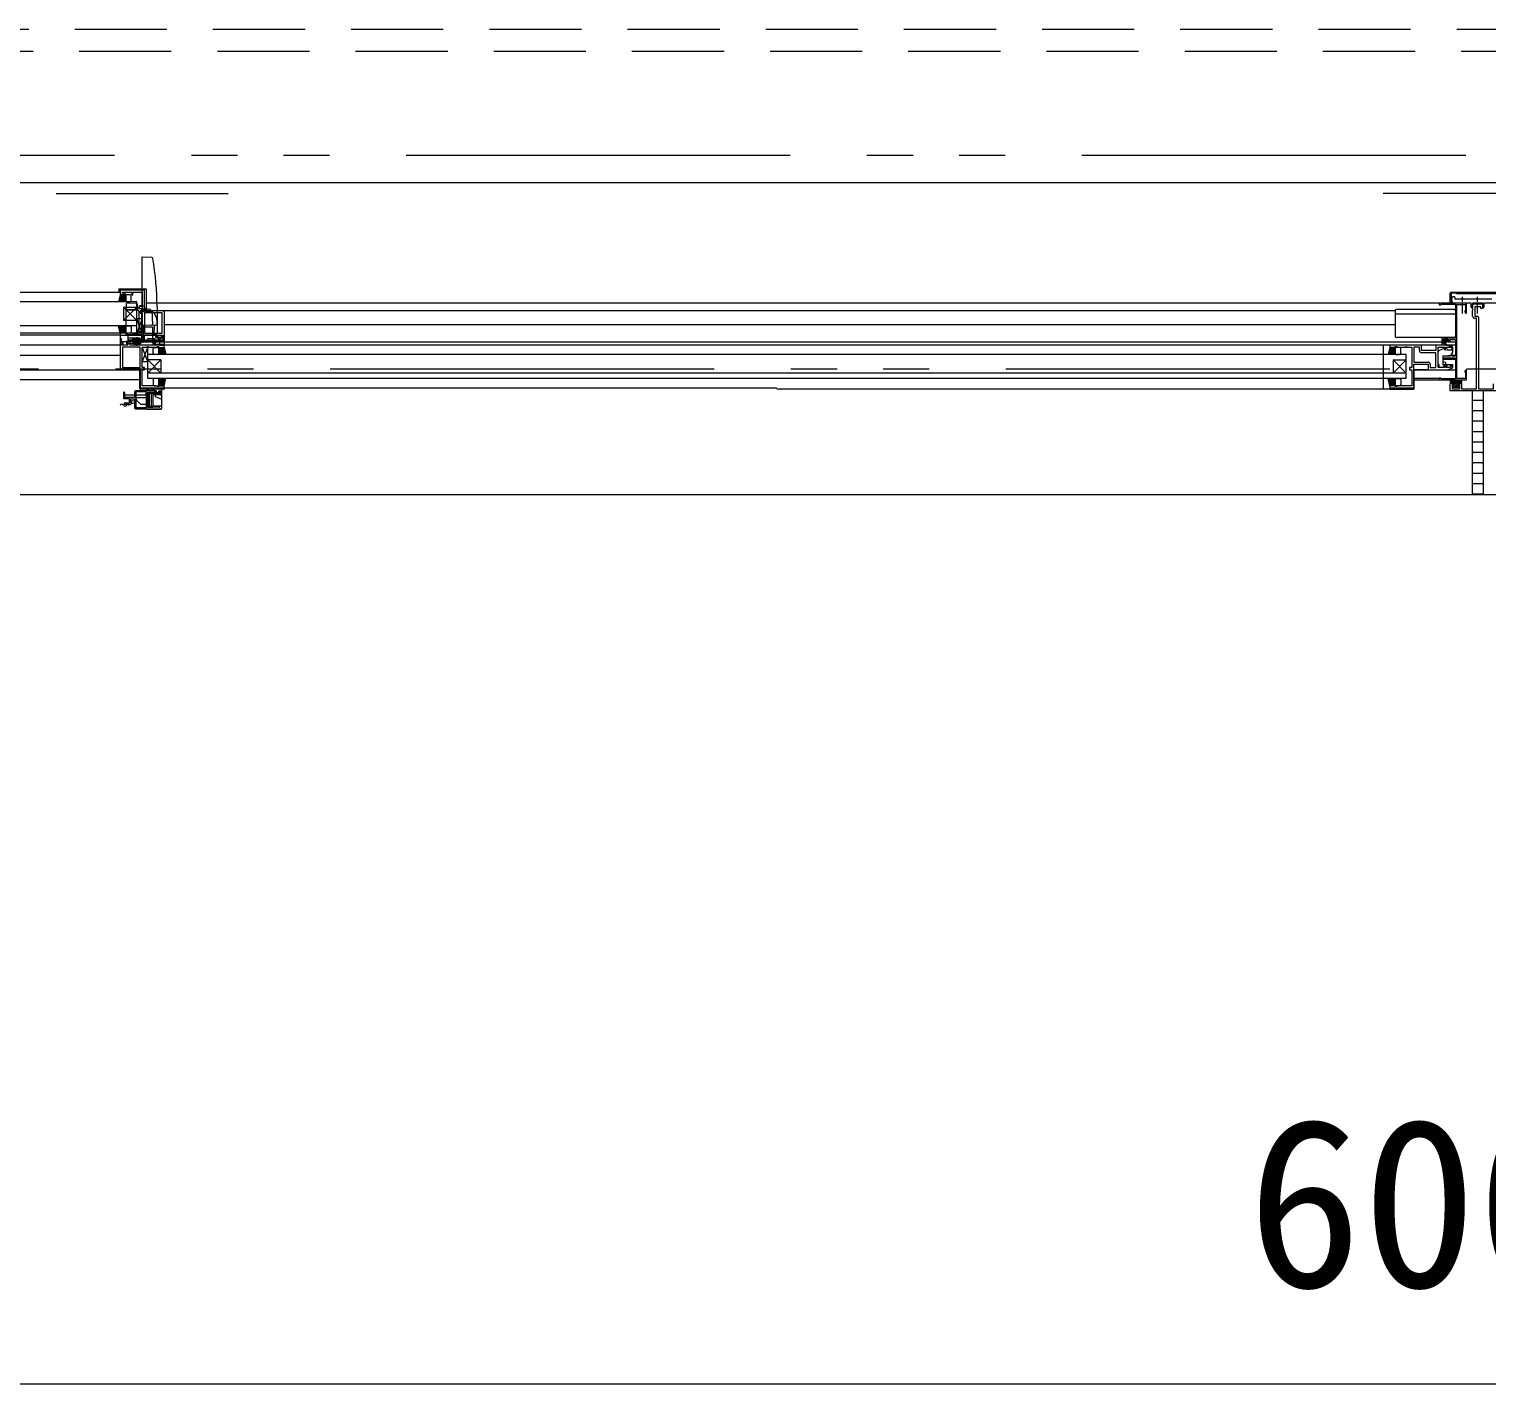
# Model space of a CAD drawing. Units: millimetres at full size. Extents: x -22551 to 92397, y -19340 to 14894.
# Drawn here: x -9959 to -8630, y -6902 to -5666 of the extents above; entities that cross this region are included whole.
import ezdxf
from ezdxf.enums import TextEntityAlignment as Align

# ---------------------------------------------------------------- set-up
doc = ezdxf.new("R2010")
doc.units = ezdxf.units.MM
doc.header["$LTSCALE"] = 70
doc.linetypes.add('DASHED1', pattern=[1.8, 1.2, -0.6])
doc.linetypes.add('DOUBLE_CHAIN1', pattern=[8.8, 5, -1, 0.6, -0.6, 0.6, -1])
doc.layers.add('0-0_NoName', color=7, linetype='Continuous', lineweight=15)
doc.layers.add('2-0_通芯', color=7, linetype='Continuous', lineweight=15)
doc.styles.add('ＭＳ ゴシック', font='')
doc.styles.get('ＭＳ ゴシック').set_extended_font_data('MS Gothic')

# ---------------------------------------------------------------- blocks, each defined once
blk = doc.blocks.new('グループ部品-125')
at = {"layer": '2-0_通芯', "linetype": 'DASHED1'}
for p, q in [((-10547.39, -5665.7), (-6729.39, -5665.7)), ((-11173.39, -5685.7), (-6103.39, -5685.7))]:
    blk.add_line(p, q, dxfattribs=at)
at = {"layer": '2-0_通芯', "linetype": 'DOUBLE_CHAIN1'}
for p, q in [((-22551.09, -5780.7), (23861.61, -5780.7)), ((-21388.39, -5975.7), (23861.61, -5975.7))]:
    blk.add_line(p, q, dxfattribs=at)
at = {"layer": '2-0_通芯'}
for p, q in [((-11173.39, -5805.7), (-6103.39, -5805.7)), ((-9934.39, -5815.7), (-9777.39, -5815.7)), ((-8499.89, -5815.7), (-8724.39, -5815.7)), ((-9856.39, -5874.21), (-9856.39, -5918.08)), ((-9847.2, -5874.01), (-9855.87, -5873.71)), ((-9860.89, -5914.5), (-11008.39, -5914.5)), ((-9875.89, -5906), (-10434.64, -5906)), ((-9875.89, -5908), (-9877.39, -5914.5)), ((-9871.12, -5908), (-9877.32, -5914.2)), ((-9876.99, -5914.5), (-9877.31, -5914.18)), ((-9877.09, -5902.6), (-9852.39, -5902.6)), ((-9877.09, -5902.6), (-9877.09, -5906)), ((-9875.58, -5914.5), (-9877.05, -5913.03)), ((-9872.53, -5908), (-9876.9, -5912.37)), ((-9874.16, -5914.5), (-9876.78, -5911.88)), ((-9872.75, -5914.5), (-9876.52, -5910.73)), ((-9873.95, -5908), (-9876.47, -5910.53)), ((-9871.33, -5914.5), (-9876.25, -5909.58)), ((-9870.89, -5909.19), (-9876.2, -5914.5)), ((-9875.36, -5908), (-9876.05, -5908.69)), ((-9870.89, -5913.53), (-9875.99, -5908.43)), ((-9875.89, -5904.3), (-9875.89, -5907.5)), ((-9870.89, -5908), (-9875.89, -5908)), ((-9854.39, -5903.8), (-9875.39, -5903.8)), ((-9870.89, -5912.12), (-9875, -5908)), ((-9870.89, -5910.6), (-9874.79, -5914.5)), ((-9870.89, -5910.7), (-9873.59, -5908)), ((-9870.89, -5912.02), (-9873.37, -5914.5)), ((-9870.89, -5909.29), (-9872.18, -5908)), ((-9870.89, -5913.43), (-9871.96, -5914.5)), ((-9870.89, -5914.5), (-9870.89, -5908)), ((-9870.89, -5909), (-9870.89, -5913.5)), ((-9866.89, -5908), (-9869.89, -5908)), ((-9869.89, -5914.5), (-9866.89, -5914.5)), ((-9865.89, -5913.5), (-9865.89, -5909)), ((-9860.89, -5943.07), (-9860.89, -5914.5)), ((-9852.39, -5902.6), (-9852.39, -5922.6)), ((-8663.39, -5915.2), (-8663.39, -5906.7)), ((-8661.48, -5913.28), (-8662.59, -5915.2)), ((-8662.39, -5905.7), (-8614.39, -5905.7)), ((-8662.39, -5906.7), (-8662.39, -5912.75)), ((-8657.39, -5906.7), (-8662.39, -5906.7)), ((-8662.39, -5912.75), (-8661.48, -5913.28)), ((-8662.16, -5912.79), (-8661.1, -5909.9)), ((-8661.74, -5913.51), (-8661.94, -5913.4)), ((-8661.59, -5914.7), (-8661.59, -5913.77)), ((-8660.82, -5909.7), (-8659.59, -5909.7)), ((-8659.09, -5910.2), (-8659.09, -5911.4)), ((-8658.79, -5911.7), (-8652.86, -5911.7)), ((-8657.39, -5907.1), (-8657.39, -5906.7)), ((-8619.39, -5907.1), (-8657.39, -5907.1)), ((-8652.19, -5914.38), (-8652.19, -5909.82)), ((-8651.52, -5911.7), (-8639.06, -5911.7)), ((-8638.39, -5914.38), (-8638.39, -5909.82)), ((-8637.72, -5911.7), (-8625.26, -5911.7)), ((-9872.89, -5919.5), (-9860.89, -5919.5)), ((-9872.89, -5919.5), (-9860.89, -5931.5)), ((-9872.89, -5931.5), (-9860.89, -5919.5)), ((-9872.89, -5919.5), (-9872.89, -5931.5)), ((-9861.03, -5916.01), (-9869.78, -5915.7)), ((-9860.55, -5916.46), (-9860.09, -5921.69)), ((-9858.29, -5920.3), (-9859.85, -5920.27)), ((-9858.89, -5923.04), (-9858.89, -5942.81)), ((-9854.89, -5918.08), (-9858.29, -5918.08)), ((-9858.29, -5920.68), (-9858.29, -5918.08)), ((-9854.89, -5918.74), (-9858.29, -5918.74)), ((-9858.29, -5920.68), (-9854.89, -5920.68)), ((-9856.39, -5949.19), (-9856.39, -5920.82)), ((-9856.39, -5925.19), (-9856.16, -5923.64)), ((-9855.65, -5923.22), (-9846.8, -5923.52)), ((-9854.89, -5920.68), (-9854.89, -5923.24)), ((-9852.89, -5920.02), (-9852.89, -5923.31)), ((-8648.89, -5915.7), (-9852.39, -5915.7)), ((-9848.39, -5921.75), (-9848.39, -5922.6)), ((-9842.39, -5919.09), (-9842.39, -5943.43)), ((-9835.89, -5922.6), (-9835.89, -5953.19)), ((-8713.39, -5922.6), (-8713.39, -5946.1)), ((-8658.39, -5925.64), (-8713.39, -5925.64)), ((-8659.39, -5921.6), (-8712.39, -5921.6)), ((-8662.59, -5915.2), (-8663.39, -5915.2)), ((-8644.49, -5915.7), (-8660.59, -5915.7)), ((-8652.19, -5916.58), (-8652.19, -5915.38)), ((-8652.19, -5925.22), (-8652.19, -5917.58)), ((-8648.39, -5924.2), (-8648.39, -5916.2)), ((-8644.19, -5919.2), (-8644.19, -5916)), ((-8643.59, -5919.7), (-8643.69, -5919.7)), ((-8643.09, -5916), (-8643.09, -5919.2)), ((-8633.99, -5915.7), (-8642.79, -5915.7)), ((-8638.39, -5916.58), (-8638.39, -5915.38)), ((-8638.39, -5925.22), (-8638.39, -5917.58)), ((-8633.69, -5919.2), (-8633.69, -5916)), ((-8633.09, -5919.7), (-8633.19, -5919.7)), ((-8632.59, -5916), (-8632.59, -5919.2)), ((-8616.19, -5915.7), (-8632.29, -5915.7)), ((-9860.89, -5936.5), (-11008.39, -5936.5)), ((-9875.89, -5943), (-9877.39, -5936.5)), ((-9871.12, -5943), (-9877.32, -5936.8)), ((-9876.99, -5936.5), (-9877.31, -5936.83)), ((-9875.58, -5936.5), (-9877.05, -5937.97)), ((-9872.53, -5943), (-9876.9, -5938.64)), ((-9874.16, -5936.5), (-9876.78, -5939.12)), ((-9872.75, -5936.5), (-9876.52, -5940.27)), ((-9873.95, -5943), (-9876.47, -5940.47)), ((-9871.33, -5936.5), (-9876.25, -5941.42)), ((-9870.89, -5941.81), (-9876.2, -5936.5)), ((-9870.89, -5937.47), (-9875.99, -5942.57)), ((-9870.89, -5938.89), (-9875, -5943)), ((-9870.89, -5940.4), (-9874.79, -5936.5)), ((-9870.89, -5940.3), (-9873.59, -5943)), ((-9870.89, -5938.99), (-9873.37, -5936.5)), ((-9860.89, -5931.5), (-9872.89, -5931.5)), ((-9870.89, -5937.57), (-9871.96, -5936.5)), ((-9870.89, -5936.5), (-9870.89, -5943.7)), ((-9870.89, -5942), (-9870.89, -5937.5)), ((-9869.89, -5936.5), (-9866.89, -5936.5)), ((-9865.89, -5937.5), (-9865.89, -5942)), ((-9855.89, -5930.07), (-9860.89, -5930.07)), ((-9855.89, -5930.07), (-9860.89, -5943.07)), ((-9855.89, -5943.07), (-9860.89, -5930.07)), ((-9843.35, -5935.73), (-9855.87, -5936.17)), ((-9855.39, -5937.19), (-9846.52, -5937.19)), ((-9854.89, -5936.14), (-9854.89, -5949.69)), ((-9846.39, -5932.19), (-9846.39, -5934.89)), ((-9846.39, -5937.69), (-9846.39, -5951.69)), ((-9842.39, -5934.74), (-9842.39, -5932.19)), ((-8713.39, -5935.5), (-9835.89, -5935.5)), ((-8637.42, -5928.5), (-8637.42, -5993.77)), ((-9870.89, -5943), (-10998.39, -5943)), ((-9875.59, -5945), (-10434.64, -5945)), ((-9875.89, -5954), (-10434.64, -5954)), ((-9875.36, -5943), (-9876.05, -5942.31)), ((-9875.89, -5943.5), (-9875.89, -5976.4)), ((-9875.89, -5945), (-9853.82, -5945.01)), ((-9868.89, -5951), (-9874.69, -5951)), ((-9870.89, -5941.71), (-9872.18, -5943)), ((-9870.39, -5944.19), (-9859.85, -5943.82)), ((-9870.39, -5944.29), (-9856.39, -5944.05)), ((-9835.89, -5950.59), (-9870.31, -5950.59)), ((-9870.31, -5952.09), (-9856.89, -5952.09)), ((-9866.89, -5943), (-9869.89, -5943)), ((-9868.39, -5949.09), (-9835.89, -5949.09)), ((-9868.39, -5950.59), (-9868.39, -5949.09)), ((-9858.39, -5947.5), (-9867.89, -5947.5)), ((-8658.39, -5954), (-9866.96, -5954)), ((-9866.39, -5949.09), (-9866.39, -5950.59)), ((-9864.89, -5949.09), (-9864.83, -5948.45)), ((-9856.95, -5948.45), (-9864.83, -5948.45)), ((-9864.39, -5951), (-9854.89, -5951)), ((-9863.89, -5947.59), (-9863.89, -5949.09)), ((-9860.89, -5947.59), (-9863.89, -5947.59)), ((-9863.69, -5952.09), (-9863.69, -5953.09)), ((-9858.09, -5953.09), (-9863.69, -5953.09)), ((-9862.89, -5947.8), (-9862.25, -5949.09)), ((-9862.89, -5950.59), (-9862.89, -5953.09)), ((-9862.59, -5950.59), (-9862.59, -5953.09)), ((-9860.89, -5946.67), (-9860.89, -5954.69)), ((-9858.89, -5947.8), (-9859.53, -5949.09)), ((-9859.19, -5950.59), (-9859.19, -5953.09)), ((-9856.39, -5941.92), (-9858.89, -5941.95)), ((-9858.89, -5950.59), (-9858.89, -5953.09)), ((-9858.09, -5952.09), (-9858.09, -5953.09)), ((-9856.89, -5949.09), (-9856.95, -5948.45)), ((-9856.89, -5952.09), (-9856.89, -5950.59)), ((-9854.89, -5944.64), (-9846.06, -5944.33)), ((-9854.89, -5949.69), (-9846.39, -5949.69)), ((-9846.39, -5951.19), (-9854.39, -5951.19)), ((-9853.82, -5951), (-9853.82, -5945)), ((-9853.82, -5950.9), (-9839.74, -5950.9)), ((-9853.82, -5951), (-9840.24, -5951)), ((-9850.79, -5947.75), (-9850.89, -5949.99)), ((-9850.89, -5949.99), (-9846.39, -5950.19)), ((-9850.86, -5949.25), (-9846.82, -5949.43)), ((-9850.79, -5947.75), (-9845.32, -5948)), ((-9843.35, -5944.43), (-9846.37, -5944.54)), ((-9845.39, -5950.93), (-9845.39, -5953.1)), ((-9844.89, -5953.19), (-9835.89, -5953.19)), ((-9843.89, -5953.19), (-9843.89, -5949.49)), ((-9841.24, -5946.9), (-9841.24, -5946.1)), ((-9841.24, -5946.6), (-9838.74, -5946.6)), ((-9840.49, -5947.3), (-9840.84, -5947.3)), ((-9840.24, -5950.8), (-9840.49, -5947.3)), ((-9840.24, -5950.8), (-9840.24, -5953.75)), ((-9839.74, -5953.9), (-9835.89, -5953.9)), ((-9839.14, -5947.3), (-9839.49, -5947.3)), ((-9838.74, -5946.1), (-9838.74, -5946.9)), ((-9837.09, -5945.01), (-9837.09, -5950.5)), ((-9837.09, -5950.5), (-9835.89, -5950.5)), ((-9835.89, -5955.5), (-9835.89, -5953.9)), ((-8718.39, -5954.1), (-9835.89, -5954.1)), ((-8724.39, -5954.1), (-8724.39, -5993.8)), ((-8718.39, -5953.9), (-8718.39, -5955.5)), ((-8659.39, -5947.1), (-8712.39, -5947.1)), ((-8670.89, -5948.7), (-8670.89, -5950)), ((-8670.35, -5951.2), (-8670.89, -5951.74)), ((-8670.89, -5951.5), (-8670.89, -5953.5)), ((-8667.69, -5952.2), (-8670.89, -5952.2)), ((-8668.59, -5951.2), (-8670.59, -5951.2)), ((-8670.59, -5953.33), (-8670.39, -5952.2)), ((-8669, -5951.2), (-8670, -5952.2)), ((-8668.8, -5948.79), (-8669.3, -5949.29)), ((-8669.09, -5949.8), (-8668.75, -5949.8)), ((-8668.99, -5952.2), (-8666.77, -5953.88)), ((-8667.88, -5948.73), (-8668.95, -5949.8)), ((-8666.69, -5950.23), (-8668.66, -5952.2)), ((-8668.39, -5952.2), (-8666.57, -5953.6)), ((-8666.7, -5948.9), (-8668.29, -5950.49)), ((-8668.29, -5950.26), (-8668.29, -5950.9)), ((-8665.69, -5948.9), (-8667.79, -5948.9)), ((-8666.85, -5951.74), (-8667.15, -5952.04)), ((-8666.69, -5950.1), (-8666.69, -5951.2)), ((-8666.39, -5949.8), (-8664.99, -5949.8)), ((-8665.16, -5948.7), (-8666.26, -5949.8)), ((-8661.6, -5955.29), (-8665.82, -5954.02)), ((-8664.71, -5949.6), (-8664.89, -5949.78)), ((-8664.69, -5949.5), (-8664.69, -5949)), ((-9875.89, -5963.5), (-10998.39, -5963.5)), ((-9850.89, -5955.93), (-9855.89, -5968.93)), ((-9850.89, -5968.93), (-9855.89, -5955.93)), ((-9850.89, -5984.5), (-9850.89, -5955.93)), ((-8703.39, -5962.5), (-9850.89, -5962.5)), ((-9838.89, -5967.5), (-9850.89, -5967.5)), ((-9838.89, -5967.5), (-9850.89, -5979.5)), ((-9838.89, -5979.5), (-9850.89, -5967.5)), ((-9845.89, -5961.5), (-9845.89, -5957)), ((-9844.89, -5956), (-9841.89, -5956)), ((-9841.89, -5962.5), (-9844.89, -5962.5)), ((-9840.89, -5962.5), (-9840.89, -5955.3)), ((-9840.89, -5960.12), (-9836.77, -5956)), ((-9840.89, -5958.7), (-9838.19, -5956)), ((-9840.89, -5957.29), (-9839.6, -5956)), ((-9840.89, -5956), (-9835.89, -5956)), ((-9840.89, -5961.53), (-9835.79, -5956.43)), ((-9840.89, -5957), (-9840.89, -5961.5)), ((-9840.89, -5957.19), (-9835.58, -5962.5)), ((-9840.89, -5958.6), (-9836.99, -5962.5)), ((-9840.89, -5960.02), (-9838.4, -5962.5)), ((-9840.89, -5961.43), (-9839.82, -5962.5)), ((-9840.66, -5956), (-9834.46, -5962.2)), ((-9840.45, -5962.5), (-9835.52, -5957.58)), ((-9839.25, -5956), (-9834.88, -5960.37)), ((-9839.03, -5962.5), (-9835.26, -5958.73)), ((-9838.89, -5967.5), (-9838.89, -5979.5)), ((-9837.83, -5956), (-9835.31, -5958.53)), ((-9837.62, -5962.5), (-9834.99, -5959.88)), ((-9836.42, -5956), (-9835.73, -5956.69)), ((-9836.2, -5962.5), (-9834.73, -5961.03)), ((-9835.89, -5956), (-9834.39, -5962.5)), ((-9834.79, -5962.5), (-9834.46, -5962.18)), ((-8718.39, -5956), (-8719.89, -5962.5)), ((-8713.62, -5956), (-8719.82, -5962.2)), ((-8719.49, -5962.5), (-8719.81, -5962.18)), ((-8718.08, -5962.5), (-8719.55, -5961.03)), ((-8715.03, -5956), (-8719.4, -5960.37)), ((-8716.66, -5962.5), (-8719.28, -5959.88)), ((-8715.25, -5962.5), (-8719.02, -5958.73)), ((-8716.45, -5956), (-8718.97, -5958.53)), ((-8713.83, -5962.5), (-8718.75, -5957.58)), ((-8713.39, -5957.19), (-8718.7, -5962.5)), ((-8717.86, -5956), (-8718.55, -5956.69)), ((-8713.39, -5961.53), (-8718.49, -5956.43)), ((-8713.39, -5956), (-8718.39, -5956)), ((-8713.39, -5960.12), (-8717.5, -5956)), ((-8713.39, -5958.6), (-8717.29, -5962.5)), ((-8713.39, -5958.7), (-8716.09, -5956)), ((-8713.39, -5960.02), (-8715.87, -5962.5)), ((-8715.39, -5967.5), (-8703.39, -5967.5)), ((-8715.39, -5967.5), (-8703.39, -5979.5)), ((-8715.39, -5979.5), (-8703.39, -5967.5)), ((-8715.39, -5967.5), (-8715.39, -5979.5)), ((-8713.39, -5957.29), (-8714.68, -5956)), ((-8713.39, -5961.43), (-8714.46, -5962.5)), ((-8713.39, -5962.5), (-8713.39, -5955.3)), ((-8713.39, -5957), (-8713.39, -5961.5)), ((-8709.39, -5956), (-8712.39, -5956)), ((-8712.39, -5962.5), (-8709.39, -5962.5)), ((-8708.39, -5961.5), (-8708.39, -5957)), ((-8703.43, -5955.93), (-8703.35, -5955.93)), ((-8703.39, -5984.5), (-8703.39, -5962.5)), ((-8668.76, -5957.16), (-8673.4, -5958.83)), ((-8669.89, -5963.85), (-8669.89, -5972.1)), ((-8669.89, -5966.9), (-8658.39, -5966.9)), ((-8669.67, -5963.9), (-8664.29, -5963.85)), ((-8667.2, -5957.19), (-8665.89, -5957.8)), ((-8658.39, -5963.5), (-8663.51, -5963.5)), ((-8660.89, -5959.9), (-8660.89, -5956.24)), ((-9858.09, -5993.3), (-9858.09, -5976.99)), ((-9857.89, -5976.99), (-9858.09, -5976.99)), ((-9855.89, -5968.93), (-9850.89, -5968.93)), ((-8703.39, -5979.5), (-9850.89, -5979.5)), ((-8696.39, -5969.47), (-8683.46, -5969.47)), ((-8696.39, -5976.4), (-8658.39, -5976.4)), ((-8673.79, -5971.8), (-8674.39, -5971.8)), ((-8673.79, -5971.8), (-8673.79, -5974.47)), ((-8669.99, -5973.8), (-8668.82, -5973.8)), ((-8669.99, -5974.47), (-8669.99, -5973.8)), ((-8660.89, -5972.1), (-8669.89, -5972.1)), ((-8667.62, -5969.98), (-8669.62, -5969.25)), ((-8668.82, -5973.8), (-8668.82, -5972.1)), ((-8668.52, -5971.8), (-8667.59, -5971.8)), ((-8667.29, -5971.5), (-8667.29, -5970.45)), ((-8665.82, -5976.38), (-8661.6, -5975.11)), ((-8648.39, -5985.2), (-8648.39, -5977.2)), ((-9858.09, -5985.7), (-11062.89, -5985.7)), ((-9858.09, -5993.3), (-9835.59, -5993.3)), ((-9857.39, -5993), (-9277.14, -5993)), ((-8703.39, -5984.5), (-9850.89, -5984.5)), ((-9845.89, -5985.5), (-9845.89, -5990)), ((-9841.89, -5984.5), (-9844.89, -5984.5)), ((-9844.89, -5991), (-9841.89, -5991)), ((-9840.89, -5989.81), (-9835.58, -5984.5)), ((-9840.89, -5988.4), (-9836.99, -5984.5)), ((-9840.89, -5986.99), (-9838.4, -5984.5)), ((-9840.89, -5984.5), (-9840.89, -5991.7)), ((-9840.89, -5985.57), (-9839.82, -5984.5)), ((-9840.89, -5985.47), (-9835.79, -5990.57)), ((-9840.89, -5990), (-9840.89, -5985.5)), ((-9840.89, -5986.89), (-9836.77, -5991)), ((-9840.89, -5988.3), (-9838.19, -5991)), ((-9840.89, -5989.71), (-9839.6, -5991)), ((-9840.89, -5991), (-9835.89, -5991)), ((-9840.66, -5991), (-9834.46, -5984.8)), ((-9840.45, -5984.5), (-9835.52, -5989.42)), ((-9839.25, -5991), (-9834.88, -5986.64)), ((-9839.03, -5984.5), (-9835.26, -5988.27)), ((-9837.83, -5991), (-9835.31, -5988.47)), ((-9837.62, -5984.5), (-9834.99, -5987.12)), ((-9836.42, -5991), (-9835.73, -5990.31)), ((-9836.2, -5984.5), (-9834.73, -5985.97)), ((-9835.89, -5991), (-9834.39, -5984.5)), ((-9835.89, -5993), (-9835.89, -5991.5)), ((-9835.59, -5993), (-9835.59, -5993.3)), ((-9834.79, -5984.5), (-9834.46, -5984.83)), ((-9277.14, -5993.8), (-8696.19, -5993.8)), ((-8718.39, -5991), (-8719.89, -5984.5)), ((-8713.62, -5991), (-8719.82, -5984.8)), ((-8719.49, -5984.5), (-8719.81, -5984.83)), ((-8718.08, -5984.5), (-8719.55, -5985.97)), ((-8715.03, -5991), (-8719.4, -5986.64)), ((-8716.66, -5984.5), (-8719.28, -5987.12)), ((-8715.25, -5984.5), (-8719.02, -5988.27)), ((-8716.45, -5991), (-8718.97, -5988.47)), ((-8713.83, -5984.5), (-8718.75, -5989.42)), ((-8713.39, -5989.81), (-8718.7, -5984.5)), ((-8718.69, -5993), (-8718.69, -5993.3)), ((-8696.19, -5993.3), (-8718.69, -5993.3)), ((-8717.86, -5991), (-8718.55, -5990.31)), ((-8713.39, -5985.47), (-8718.49, -5990.57)), ((-8713.39, -5991), (-8718.39, -5991)), ((-8713.39, -5986.89), (-8717.5, -5991)), ((-8713.39, -5988.4), (-8717.29, -5984.5)), ((-8713.39, -5988.3), (-8716.09, -5991)), ((-8713.39, -5986.99), (-8715.87, -5984.5)), ((-8713.39, -5989.71), (-8714.68, -5991)), ((-8713.39, -5985.57), (-8714.46, -5984.5)), ((-8713.39, -5984.5), (-8713.39, -5991.7)), ((-8713.39, -5990), (-8713.39, -5985.5)), ((-8712.39, -5984.5), (-8709.39, -5984.5)), ((-8709.39, -5991), (-8712.39, -5991)), ((-8708.39, -5985.5), (-8708.39, -5990)), ((-8673.39, -5984.3), (-8696.19, -5984.3)), ((-8696.19, -5985.7), (-8648.89, -5985.7)), ((-8661.52, -5985.65), (-8663.39, -5987.19)), ((-8663.39, -5985.65), (-8663.39, -5988.7)), ((-8660.94, -5985.65), (-8663.39, -5985.65)), ((-8660.24, -5985.78), (-8663.39, -5988.64)), ((-8663.39, -5988.7), (-8659.64, -5988.7)), ((-8663.39, -5995.7), (-8663.39, -5989.2)), ((-8662.89, -5988.7), (-8660.39, -5988.7)), ((-8658.96, -5985.92), (-8662, -5988.7)), ((-8660.57, -5990.1), (-8661.19, -5990.72)), ((-8661.19, -5990.6), (-8661.19, -5992)), ((-8654.45, -5985.65), (-8661.17, -5992.12)), ((-8659.64, -5990.1), (-8660.69, -5990.1)), ((-8655.19, -5992.5), (-8660.69, -5992.5)), ((-8657.58, -5985.95), (-8660.58, -5988.7)), ((-8653.04, -5985.65), (-8660.14, -5992.5)), ((-8656.05, -5985.83), (-8659.64, -5989.17)), ((-8659.64, -5988.7), (-8659.64, -5990.1)), ((-8656.24, -5990.01), (-8658.73, -5992.5)), ((-8654.96, -5990.15), (-8657.31, -5992.5)), ((-8656.24, -5988.7), (-8656.24, -5990.1)), ((-8652.94, -5988.7), (-8656.24, -5988.7)), ((-8656.24, -5990.1), (-8655.19, -5990.1)), ((-8654.69, -5991.29), (-8655.9, -5992.5)), ((-8655.39, -5988.7), (-8653.39, -5988.7)), ((-8654.94, -5985.65), (-8652.94, -5985.65)), ((-8652.94, -5986.96), (-8654.93, -5988.7)), ((-8654.69, -5990.6), (-8654.69, -5992)), ((-8652.94, -5988.13), (-8653.51, -5988.7)), ((-8652.94, -5985.65), (-8652.94, -5988.7)), ((-9872.89, -5997.4), (-9872.89, -6002.3)), ((-9871.89, -5999.2), (-9862.89, -5999.2)), ((-9843.29, -5995.7), (-9861.89, -5995.7)), ((-9861.59, -5999.2), (-9851.89, -5999.2)), ((-9861.59, -6001.9), (-9851.89, -6001.9)), ((-9861.29, -6003), (-9861.59, -6003)), ((-9861.29, -6003), (-9861.29, -6004)), ((-9861.29, -6004), (-9857.49, -6007.8)), ((-9836.59, -5994.3), (-9857.09, -5994.3)), ((-9851.89, -5994.35), (-9851.89, -5995.7)), ((-9851.89, -6010.81), (-9851.89, -5999.17)), ((-9851.39, -5995.7), (-9851.39, -5994.36)), ((-9851.39, -5995.2), (-9850.89, -5995.2)), ((-9850.89, -5994.36), (-9850.89, -5995.7)), ((-9850.59, -6010.82), (-9850.59, -5996.88)), ((-9850.59, -5997.2), (-9846.29, -5997.2)), ((-9850.59, -5997.2), (-9849.59, -5998.2)), ((-9850.43, -5995.7), (-9850.43, -5994.37)), ((-9849.93, -5994.37), (-9849.93, -5995.7)), ((-9849.59, -5998.2), (-9849.59, -6009.6)), ((-9847.29, -5998.2), (-9849.59, -5998.2)), ((-9847.29, -5998.2), (-9846.29, -5997.2)), ((-9847.29, -6009.6), (-9847.29, -5998.2)), ((-9846.85, -5995.7), (-9846.85, -5994.4)), ((-9846.35, -5994.4), (-9846.35, -5995.7)), ((-9846.29, -5996.82), (-9846.29, -6010.88)), ((-9838.89, -5999.4), (-9846.29, -5999.4)), ((-9845.89, -5995.7), (-9845.89, -5994.41)), ((-9845.89, -5995.2), (-9845.39, -5995.2)), ((-9845.39, -5994.41), (-9845.39, -5995.7)), ((-9839.09, -5998), (-9845.09, -5998)), ((-9844.89, -5994.42), (-9844.89, -5995.7)), ((-9843.89, -6001.22), (-9843.89, -5999.4)), ((-9838.55, -6003.16), (-9843.89, -6001.22)), ((-9843.29, -5995.7), (-9843.29, -5997.15)), ((-9840.89, -5997.15), (-9840.89, -5995.7)), ((-9840.89, -5995.7), (-9837.89, -5995.7)), ((-9839.59, -5997.15), (-9839.59, -5998)), ((-9837.89, -6011.3), (-9837.89, -5994.38)), ((-9837.89, -5998.1), (-9837.89, -5996.7)), ((-8717.69, -5994.3), (-8697.19, -5994.3)), ((-8643.39, -5995.7), (-8643.39, -6090.7)), ((-8642.39, -6004.2), (-8643.39, -6005.2)), ((-8642.39, -6004.2), (-8634.39, -6004.2)), ((-8631.39, -5995.7), (-8640.39, -5995.7)), ((-8633.39, -6005.2), (-8634.39, -6004.2)), ((-8633.39, -5995.7), (-8633.39, -6090.7)), ((-9874.38, -6009.06), (-9874.58, -6009.06)), ((-9872.49, -6007.8), (-9866.98, -6007.8)), ((-9871.38, -6008.3), (-9871.58, -6008.3)), ((-9868.38, -6009.06), (-9868.58, -6009.06)), ((-9861.89, -6012), (-9838.89, -6012)), ((-9861.59, -6010.8), (-9851.89, -6010.8)), ((-9857.49, -6007.8), (-9851.89, -6007.8)), ((-9851.89, -6012), (-9851.89, -6012.3)), ((-9851.89, -6012.3), (-9838.89, -6012.3)), ((-9849.59, -6009.6), (-9847.29, -6009.6)), ((-9847.29, -6009.6), (-9846.29, -6010.6)), ((-9846.29, -6009.5), (-9837.89, -6009.5)), ((-9837.89, -6011), (-9837.89, -6010.3)), ((-8642.39, -6013.7), (-8643.39, -6014.7)), ((-8642.39, -6013.7), (-8634.39, -6013.7)), ((-8633.39, -6014.7), (-8634.39, -6013.7)), ((-8642.39, -6023.2), (-8643.39, -6024.2)), ((-8642.39, -6032.7), (-8643.39, -6033.7)), ((-8642.39, -6023.2), (-8634.39, -6023.2)), ((-8642.39, -6032.7), (-8634.39, -6032.7)), ((-8633.39, -6024.2), (-8634.39, -6023.2)), ((-8633.39, -6033.7), (-8634.39, -6032.7)), ((-8642.39, -6042.2), (-8643.39, -6043.2)), ((-8642.39, -6042.2), (-8634.39, -6042.2)), ((-8633.39, -6043.2), (-8634.39, -6042.2)), ((-8642.39, -6051.7), (-8643.39, -6052.7)), ((-8642.39, -6051.7), (-8634.39, -6051.7)), ((-8633.39, -6052.7), (-8634.39, -6051.7)), ((-8642.39, -6061.2), (-8643.39, -6062.2)), ((-8642.39, -6070.7), (-8643.39, -6071.7)), ((-8642.39, -6061.2), (-8634.39, -6061.2)), ((-8642.39, -6070.7), (-8634.39, -6070.7)), ((-8633.39, -6062.2), (-8634.39, -6061.2)), ((-8633.39, -6071.7), (-8634.39, -6070.7)), ((-8642.39, -6080.2), (-8643.39, -6081.2)), ((-8642.39, -6080.2), (-8634.39, -6080.2)), ((-8633.39, -6081.2), (-8634.39, -6080.2)), ((-6344.89, -6090.7), (-10931.89, -6090.7)), ((-8642.39, -6089.7), (-8643.39, -6090.7)), ((-8642.39, -6089.7), (-8634.39, -6089.7)), ((-8633.39, -6090.7), (-8634.39, -6089.7))]:
    blk.add_line(p, q, dxfattribs=at)
for points in [[(-9853.89, -5903.6), (-9876.09, -5903.6), (-9876.09, -5906)], [(-9871.11, -5907.41), (-9873.96, -5906.65), (-9873.96, -5905.73), (-9865.39, -5905.73), (-9865.39, -5908), (-9864.39, -5908), (-9864.39, -5905.73), (-9855.89, -5905.73), (-9855.89, -5922.6), (-9857.89, -5922.6), (-9857.89, -5924.7), (-9857.09, -5924.7)], [(-8713.39, -5922.6), (-9853.89, -5922.6), (-9853.89, -5903.6)], [(-9870.39, -5944.29), (-9870.39, -5921.69), (-9859.85, -5922.06), (-9859.85, -5920.27)], [(-9860.09, -5921.69), (-9870.09, -5921.69), (-9870.09, -5916)], [(-9856.76, -5924.53), (-9855.89, -5924.53), (-9855.89, -5943.07), (-9860.93, -5943.07)], [(-8673.39, -5915.7), (-8673.39, -5917.3), (-8672.19, -5917.3)], [(-8671.59, -5916.7), (-8658.39, -5916.7), (-8658.39, -5947.7), (-8669.89, -5947.7)], [(-8648.89, -5976.7), (-8649.39, -5976.7), (-8649.99, -5977.74), (-8649.99, -5978.7), (-8649.29, -5978.7), (-8649.29, -5984.5), (-8657.19, -5984.5), (-8657.19, -5916.9), (-8649.29, -5916.9), (-8649.29, -5922.7), (-8649.99, -5922.7), (-8649.99, -5923.66), (-8649.39, -5924.7), (-8648.89, -5924.7)], [(-8642.89, -5927.43), (-8642.89, -5922.36), (-8642.77, -5922.18), (-8642.77, -5921.63), (-8642.89, -5921.44), (-8642.89, -5921.36), (-8642.77, -5921.18), (-8642.77, -5920.63), (-8642.89, -5920.44), (-8642.89, -5916.9)], [(-8642.39, -5916.4), (-8639.06, -5916.4), (-8638.87, -5916.54)], [(-8633.89, -5916.9), (-8633.89, -5920.5), (-8635.39, -5920.5), (-8635.39, -5918.9), (-8640.96, -5918.9), (-8640.96, -5921.76), (-8640.79, -5921.95), (-8640.79, -5922.45), (-8640.96, -5922.64), (-8640.96, -5925.56), (-8640.79, -5925.75), (-8640.79, -5926.25), (-8640.96, -5926.44), (-8640.96, -5927.5), (-8638.42, -5927.5)], [(-8637.91, -5916.54), (-8637.72, -5916.4), (-8634.39, -5916.4)], [(-8652.89, -5989.2), (-8652.89, -5993.77), (-8639.35, -5993.77), (-8639.35, -5929.43), (-8640.89, -5929.43)], [(-9875.89, -5945), (-9855.82, -5945), (-9855.82, -5949.5)], [(-9868.89, -5945), (-9868.89, -5951.7), (-9870.29, -5951.7), (-9870.29, -5952.5), (-9868.89, -5952.5), (-9868.89, -5954), (-9874.69, -5954), (-9874.69, -5952.5), (-9873.29, -5952.5), (-9873.29, -5951.7), (-9874.69, -5951.7), (-9874.69, -5948.6)], [(-9861.85, -5943.07), (-9868.16, -5943.07), (-9869.89, -5943.7), (-9870.89, -5943.7)], [(-9866.96, -5954), (-9866.96, -5949), (-9864.08, -5949), (-9858.35, -5948.5)], [(-9855.82, -5949.5), (-9858.7, -5949.5), (-9864.43, -5950)], [(-9853.89, -5950), (-9853.89, -5945), (-9843.79, -5945), (-9843.79, -5946.3)], [(-9842.79, -5947.3), (-9841.49, -5947.3), (-9841.49, -5946.5), (-9842.59, -5946.5), (-9842.59, -5945), (-9837.39, -5945), (-9837.39, -5946.5), (-9838.49, -5946.5), (-9838.49, -5947.3), (-9837.09, -5947.3)], [(-9842.29, -5945), (-9842.29, -5946.1), (-9841.24, -5946.1)], [(-9839.74, -5953.9), (-9839.74, -5950.8), (-9839.49, -5947.3)], [(-9839.74, -5951), (-8668.59, -5951), (-8668.59, -5950.2), (-8669.69, -5950.2), (-8669.69, -5948.7), (-8664.49, -5948.7), (-8664.49, -5950.2), (-8665.59, -5950.2), (-8665.59, -5951), (-8658.39, -5951)], [(-9838.74, -5946.1), (-9837.69, -5946.1), (-9837.69, -5945)], [(-8660.89, -5956.24), (-8665.96, -5954.1), (-8665.96, -5953.9), (-8675.89, -5953.9), (-8675.89, -5954.1), (-8689.89, -5954.1), (-8689.89, -5953.9), (-8718.39, -5953.9)], [(-8663.29, -5950), (-8663.29, -5948.9), (-8658.39, -5948.9), (-8658.39, -5964.2), (-8660.7, -5964.2)], [(-9855.02, -5974.47), (-9855.89, -5974.47), (-9855.89, -5955.93), (-9850.85, -5955.93)], [(-9849.93, -5955.93), (-9843.62, -5955.93), (-9841.89, -5955.3), (-9840.89, -5955.3)], [(-8713.39, -5955.3), (-8712.39, -5955.3), (-8710.66, -5955.93), (-8704.35, -5955.93)], [(-8702.43, -5955.93), (-8698.39, -5955.93), (-8698.39, -5974.47), (-8699.26, -5974.47)], [(-8691.32, -5958.93), (-8691.32, -5955.93), (-8696.39, -5955.93), (-8696.39, -5969.47)], [(-8676.39, -5954.5), (-8676.39, -5959), (-8689.39, -5959), (-8689.39, -5954.5)], [(-8681.46, -5971.47), (-8681.46, -5974.47), (-8676.32, -5974.47), (-8676.32, -5960.93), (-8689.32, -5960.93)], [(-8660.89, -5974.16), (-8660.89, -5972.1), (-8663.19, -5972.1), (-8663.19, -5972.9), (-8662.09, -5972.9), (-8662.09, -5974.11), (-8663.28, -5974.47), (-8667.29, -5974.47), (-8667.29, -5972.9), (-8666.19, -5972.9), (-8666.19, -5972.1), (-8668.49, -5972.1), (-8668.49, -5974.47), (-8674.39, -5974.47), (-8674.39, -5955.93), (-8668.49, -5955.93), (-8668.49, -5958.3), (-8667.49, -5958.3), (-8667.49, -5955.93), (-8663.28, -5955.93), (-8661.89, -5956.35), (-8661.89, -5957.8)], [(-8668.69, -5966.9), (-8668.69, -5965.6), (-8658.39, -5965.6), (-8658.39, -5984.7), (-8671.59, -5984.7)], [(-8669.89, -5963.85), (-8664.29, -5963.85), (-8663.65, -5963.62), (-8661.96, -5962.2), (-8660.89, -5959.9)], [(-8661.09, -5963.9), (-8665.39, -5963.9), (-8669.43, -5964.25)], [(-8660.89, -5958.6), (-8665.89, -5958.6), (-8665.89, -5957.8)], [(-10998.39, -5976.4), (-9857.89, -5976.4), (-9857.89, -5992.5)], [(-9840.89, -5991.7), (-9841.89, -5991.7), (-9843.62, -5991.07), (-9855.89, -5991.07), (-9855.89, -5976.4), (-9853.89, -5976.4), (-9853.89, -5974.3), (-9854.69, -5974.3)], [(-8699.59, -5974.3), (-8700.39, -5974.3), (-8700.39, -5976.4), (-8698.39, -5976.4), (-8698.39, -5991.07), (-8710.66, -5991.07), (-8712.39, -5991.7), (-8713.39, -5991.7)], [(-8696.39, -5992.5), (-8696.39, -5971.4), (-8683.39, -5971.4), (-8683.39, -5975.9)], [(-8696.39, -5976.3), (-8682.89, -5976.3), (-8682.89, -5976.5), (-8665.96, -5976.5), (-8665.96, -5976.4), (-8661.6, -5975.11), (-8661.09, -5974.75), (-8660.89, -5974.16)], [(-8696.19, -5993.8), (-8696.19, -5976.99), (-8696.39, -5976.99)], [(-9857.09, -5994.3), (-9857.8, -5994.01), (-9858.09, -5993.3)], [(-9835.59, -5993.3), (-9835.88, -5994.01), (-9836.59, -5994.3)], [(-8718.39, -5991.5), (-8718.39, -5993), (-8696.89, -5993)], [(-8672.19, -5984.1), (-8673.39, -5984.1), (-8673.39, -5985.7)], [(-8613.39, -5989.2), (-8613.39, -5995.7), (-8663.39, -5995.7)], [(-8659.89, -5989.2), (-8659.89, -5989.7), (-8661.39, -5989.7), (-8661.39, -5993.77), (-8654.39, -5993.77), (-8654.39, -5989.7), (-8655.89, -5989.7), (-8655.89, -5989.2)], [(-8637.42, -5993.77), (-8623.89, -5993.77), (-8623.89, -5989.2)], [(-9872.39, -6002.8), (-9867.79, -6002.8), (-9867.79, -6007), (-9872.49, -6007), (-9872.49, -6007.8)], [(-9862.89, -5996.7), (-9862.89, -6001.9), (-9871.89, -6001.9), (-9871.89, -5997.4)], [(-9865.69, -6006.62), (-9865.94, -6006.41), (-9866.26, -6006.49), (-9866.53, -6006.02), (-9865.97, -6005.46), (-9866.07, -6005.2), (-9866.69, -6005.2), (-9866.69, -6003), (-9862.89, -6003), (-9862.89, -6006), (-9862.59, -6006.3), (-9862.44, -6006.63), (-9862.89, -6007.17), (-9862.89, -6011)], [(-9840.39, -6010.6), (-9845.09, -6010.6), (-9845.09, -6009.8), (-9846.09, -6009.8), (-9846.09, -6010.9), (-9850.69, -6010.9), (-9850.69, -5996.8), (-9846.09, -5996.8), (-9846.09, -5999.1), (-9838.89, -5999.1)], [(-9845.09, -5998), (-9845.09, -5996.5), (-9843.59, -5996.5), (-9843.59, -5995.7)], [(-9844.59, -5998), (-9844.59, -5997.15), (-9839.59, -5997.15)], [(-9840.59, -5995.7), (-9840.59, -5996.5), (-9839.09, -5996.5), (-9839.09, -5998)], [(-9846.29, -6010.6), (-9850.59, -6010.6), (-9849.59, -6009.6)], [(-9838.39, -6009.8), (-9839.59, -6009.8), (-9839.89, -6010.1)]]:
    blk.add_lwpolyline(points, dxfattribs=at)
for points in [[(-9853.89, -5943.07), (-9837.82, -5943.07), (-9837.82, -5924.53), (-9853.89, -5924.53)], [(-9873.96, -5974.47), (-9857.89, -5974.47), (-9857.89, -5955.93), (-9873.96, -5955.93)], [(-9861.59, -6011.1), (-9851.89, -6011.1), (-9851.89, -5998.9), (-9852.69, -5998.9), (-9852.69, -5998), (-9851.89, -5998), (-9851.89, -5996.6), (-9861.59, -5996.6)]]:
    blk.add_lwpolyline(points, close=True, dxfattribs=at)
blk.add_circle((-9864.38, -6005.9), 1.45, dxfattribs=at)
for centre, radius, start, end in [((-9855.89, -5874.21), 0.5, 88, 180), ((-9847.24, -5875.01), 1, 9.79346, 88), ((-10107.39, -5919.92), 265, 0.17857, 9.79346), ((-9876.09, -5903.6), 1, 90, 179.99999), ((-9875.39, -5904.3), 0.5, 90, 180), ((-9875.39, -5907.5), 0.5, 180, 270), ((-9871.19, -5907.7), 0.3, 270, 75), ((-9869.89, -5909), 1, 90.0001, 180.0001), ((-9869.89, -5913.5), 1, 180.0001, 270.0001), ((-9866.89, -5909), 1, 0.0001, 90.0001), ((-9866.89, -5913.5), 1, 270.0001, 0.0001), ((-9854.39, -5904.3), 0.5, 0, 90), ((-9853.39, -5903.6), 1, 0, 90), ((-8662.39, -5906.7), 1, 90, 180), ((-8661.69, -5912.97), 0.5, 160.00375, 240.00007), ((-8661.89, -5913.77), 0.3, 0, 60.01506), ((-8660.82, -5910), 0.3, 90, 159.98725), ((-8659.59, -5910.2), 0.5, 0, 90), ((-8658.79, -5911.4), 0.3, 180, 270), ((-8652.86, -5911.9), 0.2, 16.60294, 90), ((-8652.19, -5911.7), 0.5, 196.5981, 343.3939), ((-8651.52, -5911.9), 0.2, 90, 163.39706), ((-8639.06, -5911.9), 0.2, 16.60294, 90), ((-8638.39, -5911.7), 0.5, 196.5981, 343.3939), ((-8637.72, -5911.9), 0.2, 90, 163.39706), ((-9869.79, -5916), 0.3, 88, 180), ((-9861.04, -5916.51), 0.5, 5, 88.02699), ((-9859.89, -5923.04), 1, 0, 90), ((-9859.89, -5923.06), 1, 0, 88), ((-9857.09, -5924.5), 0.2, 270, 324.90037), ((-9856.76, -5924.73), 0.2, 90, 144.90037), ((-9856.89, -5920.82), 0.5, 0, 16.57035), ((-9855.66, -5923.72), 0.5, 88, 171.46923), ((-9853.39, -5922.1), 0.5, 180, 270), ((-9851.89, -5920.61), 0.5, 180, 268.6024), ((-9852.39, -5941.1), 20, 81.24067, 88.6024), ((-9852.39, -5941.1), 20, 79.17457, 81.24067), ((-9848.69, -5921.75), 0.3, 0, 79.17457), ((-9847.76, -5924.49), 1, 5.53061, 88), ((-9846.85, -5924.52), 1, 49.17186, 88), ((-9927.39, -5932.2), 81, 0.00856, 5.53061), ((-9853.39, -5932.09), 11, 359.4814, 49.17186), ((-9836.89, -5923.6), 1, 0, 90), ((-8712.39, -5922.6), 1, 90, 179.99999), ((-8672.19, -5917), 0.3, 270, 0), ((-8671.59, -5917), 0.3, 90, 180), ((-8660.59, -5914.7), 1, 180, 270), ((-8659.39, -5922.6), 1, 0, 90), ((-8648.89, -5916.2), 0.5, 0, 90), ((-8648.89, -5924.2), 0.5, 270, 0), ((-8644.49, -5916), 0.3, 0, 90), ((-8643.69, -5919.2), 0.5, 180, 270), ((-8643.59, -5919.2), 0.5, 270, 0), ((-8642.79, -5916), 0.3, 90, 180), ((-8642.39, -5916.9), 0.5, 90, 180), ((-8640.89, -5927.43), 2, 180, 270), ((-8638.39, -5916.4), 0.5, 196.60155, 343.39845), ((-8638.42, -5928.5), 1, 0, 90), ((-8634.39, -5916.9), 0.5, 0, 90), ((-8633.99, -5916), 0.3, 0, 90), ((-8633.19, -5919.2), 0.5, 180, 270), ((-8633.09, -5919.2), 0.5, 270, 0), ((-8632.29, -5916), 0.3, 90, 180), ((-9869.89, -5937.5), 1, 89.9999, 179.9999), ((-9866.89, -5937.5), 1, 359.9999, 89.9999), ((-9855.89, -5935.67), 0.5, 180, 272), ((-9855.39, -5936.19), 1, 180, 270), ((-9847.39, -5934.89), 1, 272, 0), ((-9847.39, -5937.69), 1, 0, 30), ((-9959.69, -5933.69), 115, 355.1492, 358.95761), ((-9843.39, -5934.74), 1, 272, 0), ((-9875.39, -5943.5), 0.5, 90, 180), ((-9875.29, -5948.6), 0.6, 0, 180), ((-9869.89, -5942), 1, 179.9999, 269.9999), ((-9867.89, -5948.5), 1, 90, 180), ((-9866.89, -5942), 1, 269.9999, 359.9999), ((-9864.39, -5950.5), 0.5, 95, 270), ((-9860.89, -5957.09), 9.5, 65.47227, 114.52773), ((-9861.85, -5943.27), 0.2, 23.57818, 90), ((-9861.39, -5943.07), 0.3, 203.57818, 336.42182), ((-9860.93, -5943.27), 0.2, 90, 156.42182), ((-9860.85, -5943.27), 0.2, 23.57818, 90), ((-9860.39, -5943.07), 0.3, 203.57818, 336.42182), ((-9859.93, -5943.27), 0.2, 90, 156.42182), ((-9859.89, -5942.82), 1, 272, 0), ((-9858.39, -5948), 0.5, 275, 90), ((-9854.39, -5949.19), 2, 180, 270), ((-9854.89, -5950), 1, 270, 0), ((-9846.89, -5950.93), 1.5, 0, 87.4552), ((-9844.89, -5951.69), 1.5, 180, 270), ((-9846.1, -5943.33), 1, 272, 355.1492), ((-9845.39, -5949.49), 1.5, 15.61325, 87.4552), ((-9845.39, -5949.49), 1.5, 0, 15.61325), ((-9842.79, -5946.3), 1, 180, 270), ((-9843.39, -5943.43), 1, 272, 0), ((-9840.84, -5946.9), 0.4, 180, 270), ((-9839.99, -5953.75), 0.25, 180, 0), ((-9839.14, -5946.9), 0.4, 270, 0), ((-9836.49, -5949.9), 0.6, 180, 0), ((-8712.39, -5946.1), 1, 180, 270), ((-8689.89, -5954.5), 0.5, 0, 90), ((-8675.89, -5954.5), 0.5, 90, 180), ((-8669.89, -5948.7), 1, 90, 180), ((-8669.89, -5950), 1, 180, 270), ((-8670.59, -5951.5), 0.3, 90, 180), ((-8670.69, -5953.5), 0.2, 180.00001, 60), ((-8669.09, -5949.5), 0.3, 135, 270), ((-8668.59, -5949), 0.3, 90, 135), ((-8668.75, -5949.5), 0.3, 270, 326.94427), ((-8668.59, -5950.9), 0.3, 270, 0), ((-8668.29, -5949.8), 0.25, 303.05573, 146.94427), ((-8667.99, -5950.26), 0.3, 123.05573, 180), ((-8667.99, -5948.9), 0.2, 0, 90), ((-8667.69, -5951.2), 1, 270, 0), ((-8666.59, -5953.8), 0.2, 204.41711, 84.41711), ((-8666.39, -5950.1), 0.3, 90, 180), ((-8665.96, -5954.5), 0.5, 73.30076, 90), ((-8665.49, -5948.9), 0.2, 90, 180), ((-8664.99, -5949), 0.3, 0, 90), ((-8664.99, -5949.5), 0.3, 270, 0), ((-8664.29, -5950), 1, 270, 0), ((-8659.39, -5946.1), 1, 270, 0), ((-9851.85, -5955.73), 0.2, 270, 336.42182), ((-9851.39, -5955.93), 0.3, 23.57818, 156.42182), ((-9850.93, -5955.73), 0.2, 203.57818, 270), ((-9850.85, -5955.73), 0.2, 270, 336.42182), ((-9850.39, -5955.93), 0.3, 23.57818, 156.42182), ((-9849.93, -5955.73), 0.2, 203.57818, 270), ((-9844.89, -5957), 1, 89.9999, 179.9999), ((-9844.89, -5961.5), 1, 179.9999, 269.9999), ((-9841.89, -5957), 1, 359.9999, 89.9999), ((-9841.89, -5961.5), 1, 269.9999, 359.9999), ((-9836.39, -5955.5), 0.5, 270, 0), ((-8717.89, -5955.5), 0.5, 180, 270), ((-8712.39, -5957), 1, 90.0001, 180.0001), ((-8712.39, -5961.5), 1, 180.0001, 270.0001), ((-8709.39, -5957), 1, 0.0001, 90.0001), ((-8709.39, -5961.5), 1, 270.0001, 0.0001), ((-8704.35, -5955.73), 0.2, 270, 336.42182), ((-8703.89, -5955.93), 0.3, 23.57818, 156.42182), ((-8703.43, -5955.73), 0.2, 203.57818, 270), ((-8703.35, -5955.73), 0.2, 270, 336.42182), ((-8702.89, -5955.93), 0.3, 23.57818, 156.42182), ((-8702.43, -5955.73), 0.2, 203.57818, 270), ((-8689.32, -5958.93), 2, 180, 270), ((-8672.89, -5960.25), 1.5, 109.85326, 179.99999), ((-8669.59, -5964.2), 0.3, 90.5, 179.99999), ((-8669.39, -5964.75), 0.5, 95, 180), ((-8668.42, -5958.1), 1, 93.88684, 109.85326), ((-8667.62, -5958.1), 1, 65, 82.59308), ((-8664.3, -5962.85), 1, 270.5, 310), ((-8663.89, -5959.9), 3, 310, 0), ((-8661.39, -5957.8), 0.5, 180, 0), ((-8661.89, -5956.24), 1, 0, 73.30076), ((-8661.09, -5964.1), 0.2, 14.47751, 90), ((-8660.7, -5964), 0.2, 194.47751, 270), ((-9874.89, -5975.4), 1, 180, 270), ((-9855.02, -5974.27), 0.2, 270, 324.90037), ((-9854.69, -5974.5), 0.2, 90, 144.90037), ((-8699.59, -5974.5), 0.2, 35.09963, 90), ((-8699.26, -5974.27), 0.2, 215.09963, 270), ((-8683.46, -5971.47), 2, 0, 90), ((-8682.89, -5975.9), 0.5, 180, 270), ((-8669.39, -5968.8), 0.5, 180, 250), ((-8668.52, -5972.1), 0.3, 90, 179.99999), ((-8667.79, -5970.45), 0.5, 0, 70), ((-8667.59, -5971.5), 0.3, 270, 0), ((-8665.96, -5975.9), 0.5, 270, 286.69924), ((-8661.89, -5974.16), 1, 286.69924, 0), ((-8648.89, -5977.2), 0.5, 0, 90), ((-9857.09, -5993.3), 1, 180, 270), ((-9857.39, -5992.5), 0.5, 180, 270), ((-9844.89, -5985.5), 1, 90.0001, 180.0001), ((-9844.89, -5990), 1, 180.0001, 270.0001), ((-9841.89, -5985.5), 1, 0.0001, 90.0001), ((-9841.89, -5990), 1, 270.0001, 0.0001), ((-9836.59, -5993.3), 1, 270, 0), ((-9836.39, -5991.5), 0.5, 0, 90), ((-8717.69, -5993.3), 1, 180, 270), ((-8717.89, -5991.5), 0.5, 90, 180), ((-8712.39, -5985.5), 1, 89.9999, 179.9999), ((-8712.39, -5990), 1, 179.9999, 269.9999), ((-8709.39, -5985.5), 1, 359.9999, 89.9999), ((-8709.39, -5990), 1, 269.9999, 359.9999), ((-8697.19, -5993.3), 1, 270, 0), ((-8696.89, -5992.5), 0.5, 270, 0), ((-8672.19, -5984.4), 0.3, 0, 90), ((-8671.59, -5984.4), 0.3, 180, 270), ((-8662.89, -5989.2), 0.5, 90, 180), ((-8660.69, -5990.6), 0.5, 90, 180), ((-8660.69, -5992), 0.5, 180, 270), ((-8657.95, -5970.95), 15, 258.52158, 270.05735), ((-8660.39, -5989.2), 0.5, 0, 90), ((-8657.92, -5970.95), 15, 269.94259, 281.47842), ((-8655.39, -5989.2), 0.5, 90, 180), ((-8655.19, -5990.6), 0.5, 0, 90), ((-8655.19, -5992), 0.5, 270, 0), ((-8653.39, -5989.2), 0.5, 0, 90), ((-8648.89, -5985.2), 0.5, 270, 0), ((-9872.39, -5997.4), 0.5, 359.99999, 180.00001), ((-9872.39, -6002.3), 0.5, 180.00001, 269.99999), ((-9866.98, -6006.5), 1.3, 269.99998, 354.7841), ((-9861.89, -5996.7), 1, 90.00001, 179.99999), ((-9838.89, -5996.7), 1, 0.00001, 89.99999), ((-9838.89, -5998.1), 1, 270.00001, 359.99999), ((-9838.89, -5998.4), 1, 270, 0), ((-9838.89, -6004.1), 1, 0, 70), ((-9874.48, -6009.52), 1.72, 29.20254, 150.79746), ((-9871.48, -6007.84), 1.72, 209.20254, 330.79746), ((-9868.48, -6009.52), 1.72, 29.20254, 150.79746), ((-9861.89, -6011), 1, 180.00001, 269.99999), ((-9840.39, -6010.1), 0.5, 270.00001, 359.99999), ((-9838.89, -6011), 1, 270.00001, 359.99999), ((-9838.89, -6011.3), 1, 270, 0), ((-9838.39, -6010.3), 0.5, 0.00001, 89.99999)]:
    blk.add_arc(centre, radius, start, end, dxfattribs=at)

msp = doc.modelspace()

# ---------------------------------------------------------------- linework, layer by layer
at = {"layer": '0-0_NoName'}
msp.add_line((-11638.39, -6901.63), (-5638.39, -6901.63), dxfattribs=at)

# ---------------------------------------------------------------- block references
at = {"layer": '2-0_通芯'}
msp.add_blockref('グループ部品-125', (0, 0), dxfattribs=at)

# ---------------------------------------------------------------- texts
at = {"layer": '0-0_NoName', "style": 'ＭＳ ゴシック'}
msp.add_text('6000', height=154, dxfattribs=at).set_placement((-8848.39, -6859.63), align=Align.BOTTOM_LEFT)

doc.saveas('drawing.dxf')
